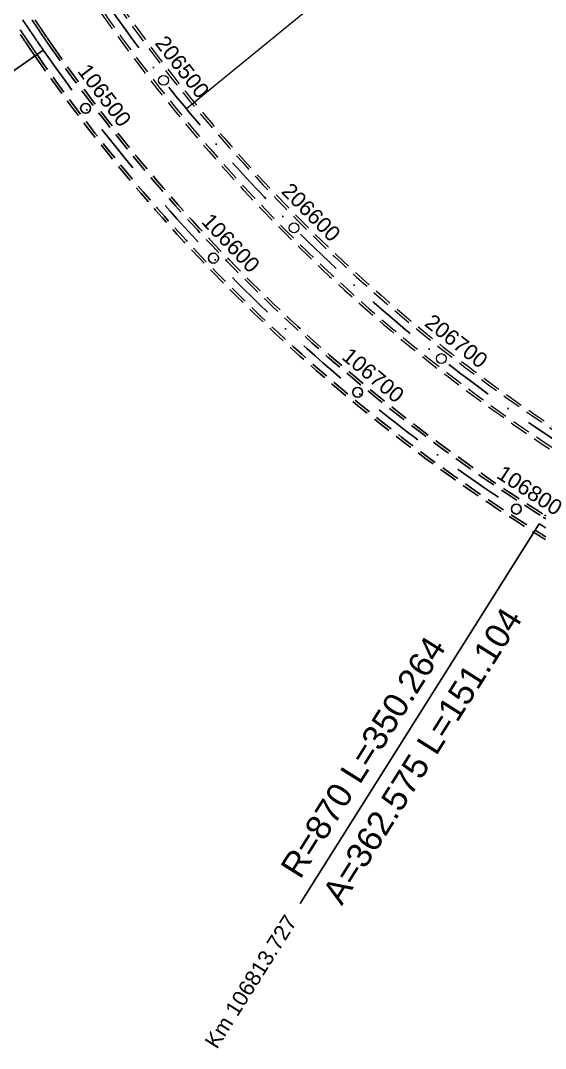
# Model space of a CAD drawing. Extents: x 2610184 to 2620710, y 1263771 to 1270672.
# Drawn here: x 2612913 to 2613180, y 1267580 to 1268102 of the extents above; entities that cross this region are included whole.
import ezdxf

# ---------------------------------------------------------------- set-up
doc = ezdxf.new("R2010")
doc.units = 0
doc.header["$LTSCALE"] = 5
doc.linetypes.add('DASHDOT', pattern=[10, 5, -2.5, 0, -2.5])
doc.linetypes.add('DASHEDX2', pattern=[3.75, 2.5, -1.25])
doc.layers.get('0').update_dxf_attribs({"color": 1, "linetype": 'CONTINUOUS'})
for name, color, linetype in [('Grundriss_16', 7, 'CONTINUOUS'), ('Grundriss_26', 7, 'CONTINUOUS'), ('QP_reel_26', 7, 'CONTINUOUS'), ('TunnelachseOst', 3, 'CONTINUOUS'), ('TunnelacsheWest', 3, 'CONTINUOUS')]:
    doc.layers.add(name, color=color, linetype=linetype)
doc.styles.add('ARIAL', font='arial.ttf')

# ---------------------------------------------------------------- blocks, each defined once
blk = doc.blocks.new('CDWK_PTTYP10')
at = {"color": 0, "lineweight": -2}
blk.add_circle((0, 0), 0.5, dxfattribs=at)

msp = doc.modelspace()

# ---------------------------------------------------------------- linework, layer by layer
at = {"layer": 'Grundriss_16', "color": 30, "linetype": 'Continuous', "lineweight": -3}
for p, q in [((2612924.93, 1268086.62), (2612737.83, 1267956.79)), ((2613176.42, 1267846.22), (2613055.15, 1267653.47))]:
    msp.add_line(p, q, dxfattribs=at)
at = {"layer": 'Grundriss_16', "color": 1, "linetype": 'DASHEDX2', "lineweight": -3, "ltscale": 0.75}
for points in [[(2613179.75, 1267848.71), (2613179.32, 1267848.97), (2613178.9, 1267849.24), (2613178.48, 1267849.5, -0.100992), (2612928.11, 1268088.83), (2612927.83, 1268089.24), (2612927.55, 1268089.65), (2612927.26, 1268090.06), (2612926.98, 1268090.47), (2612926.7, 1268090.88), (2612926.41, 1268091.29), (2612926.13, 1268091.7), (2612925.85, 1268092.11), (2612925.57, 1268092.52), (2612925.29, 1268092.93), (2612925, 1268093.34), (2612924.72, 1268093.75), (2612924.44, 1268094.16), (2612924.16, 1268094.57), (2612923.88, 1268094.99), (2612923.6, 1268095.4), (2612923.32, 1268095.81), (2612923.04, 1268096.22), (2612922.76, 1268096.63), (2612922.48, 1268097.05), (2612922.2, 1268097.46), (2612921.92, 1268097.87), (2612921.64, 1268098.28), (2612921.36, 1268098.7), (2612921.09, 1268099.11), (2612920.81, 1268099.52), (2612920.53, 1268099.94), (2612920.25, 1268100.35), (2612919.97, 1268100.77), (2612919.7, 1268101.18), (2612919.42, 1268101.59), (2612919.14, 1268102.01)], [(2612920.78, 1268101.9), (2612921.05, 1268101.49), (2612921.33, 1268101.08), (2612921.61, 1268100.66), (2612921.89, 1268100.25), (2612922.16, 1268099.84), (2612922.44, 1268099.42), (2612922.72, 1268099.01), (2612923, 1268098.6), (2612923.28, 1268098.19), (2612923.56, 1268097.78), (2612923.84, 1268097.36), (2612924.11, 1268096.95), (2612924.39, 1268096.54), (2612924.67, 1268096.13), (2612924.95, 1268095.72), (2612925.23, 1268095.31), (2612925.52, 1268094.9), (2612925.8, 1268094.49), (2612926.08, 1268094.08), (2612926.36, 1268093.66), (2612926.64, 1268093.25), (2612926.92, 1268092.84), (2612927.2, 1268092.43), (2612927.49, 1268092.02), (2612927.77, 1268091.62), (2612928.05, 1268091.21), (2612928.33, 1268090.8), (2612928.62, 1268090.39), (2612928.9, 1268089.98), (2612929.18, 1268089.57, 0.100992), (2613179.17, 1267850.6), (2613179.59, 1267850.34), (2613180.01, 1267850.07)], [(2612913.26, 1268096.87), (2612913.54, 1268096.45), (2612913.82, 1268096.03), (2612914.1, 1268095.61), (2612914.38, 1268095.2), (2612914.66, 1268094.78), (2612914.94, 1268094.36), (2612915.22, 1268093.95), (2612915.5, 1268093.53), (2612915.78, 1268093.12), (2612916.06, 1268092.7), (2612916.35, 1268092.28), (2612916.63, 1268091.87), (2612916.91, 1268091.45), (2612917.19, 1268091.04), (2612917.48, 1268090.62), (2612917.76, 1268090.21), (2612918.04, 1268089.79), (2612918.33, 1268089.38), (2612918.61, 1268088.96), (2612918.89, 1268088.55), (2612919.18, 1268088.13), (2612919.46, 1268087.72), (2612919.75, 1268087.3), (2612920.03, 1268086.89), (2612920.32, 1268086.48), (2612920.6, 1268086.06), (2612920.89, 1268085.65), (2612921.17, 1268085.24), (2612921.46, 1268084.82), (2612921.75, 1268084.41, 0.100992), (2613174.35, 1267842.94), (2613174.78, 1267842.67), (2613175.2, 1267842.41), (2613175.63, 1267842.14), (2613176.06, 1267841.87), (2613176.48, 1267841.61), (2613176.91, 1267841.34), (2613177.33, 1267841.07), (2613177.76, 1267840.81), (2613178.19, 1267840.54), (2613178.61, 1267840.28), (2613179.04, 1267840.01), (2613179.47, 1267839.75), (2613179.9, 1267839.48)], [(2612913.3, 1268094.47), (2612913.58, 1268094.05), (2612913.86, 1268093.64), (2612914.14, 1268093.22), (2612914.42, 1268092.8), (2612914.71, 1268092.39), (2612914.99, 1268091.97), (2612915.27, 1268091.55), (2612915.55, 1268091.14), (2612915.84, 1268090.72), (2612916.12, 1268090.31), (2612916.4, 1268089.89), (2612916.69, 1268089.47), (2612916.97, 1268089.06), (2612917.25, 1268088.64), (2612917.54, 1268088.23), (2612917.82, 1268087.81), (2612918.11, 1268087.4), (2612918.39, 1268086.98), (2612918.68, 1268086.57), (2612918.96, 1268086.15), (2612919.25, 1268085.74), (2612919.53, 1268085.32), (2612919.82, 1268084.91), (2612920.11, 1268084.5), (2612920.39, 1268084.08), (2612920.68, 1268083.67, 0.100992), (2613173.66, 1267841.84), (2613174.09, 1267841.57), (2613174.51, 1267841.31), (2613174.94, 1267841.04), (2613175.37, 1267840.77), (2613175.79, 1267840.5), (2613176.22, 1267840.24), (2613176.65, 1267839.97), (2613177.07, 1267839.7), (2613177.5, 1267839.44), (2613177.93, 1267839.17), (2613178.36, 1267838.91), (2613178.78, 1267838.64), (2613179.21, 1267838.38), (2613179.64, 1267838.11)]]:
    msp.add_lwpolyline(points, format="xyb", dxfattribs=at)
at = {"layer": 'Grundriss_26', "color": 1, "linetype": 'DASHEDX2', "lineweight": 18, "ltscale": 0.75}
for points in [[(2612961.95, 1268110.23, 0.099947), (2613198.33, 1267884.27)], [(2612963.02, 1268110.97, 0.099947), (2613199.03, 1267885.37)], [(2612954.53, 1268105.06, 0.099947), (2613193.5, 1267876.62)], [(2612955.59, 1268105.8, 0.099947), (2613194.19, 1267877.72)]]:
    msp.add_lwpolyline(points, format="xyb", dxfattribs=at)
at = {"layer": 'QP_reel_26', "color": 1, "linetype": 'Continuous', "lineweight": 18}
msp.add_line((2613400.08, 1268386.37), (2612997.57, 1268056.71), dxfattribs=at)
at = {"layer": 'TunnelachseOst', "linetype": 'DASHDOT', "lineweight": 25}
msp.add_lwpolyline([(2612958.77, 1268108.01, 0.099947), (2613196.26, 1267880.99)], format="xyb", dxfattribs=at)
at = {"layer": 'TunnelacsheWest', "color": 3, "linetype": 'DASHDOT', "lineweight": -3}
msp.add_lwpolyline([(2612914.53, 1268101.94), (2612914.81, 1268101.52), (2612915.09, 1268101.1), (2612915.36, 1268100.69), (2612915.64, 1268100.27), (2612915.92, 1268099.85), (2612916.2, 1268099.44), (2612916.48, 1268099.02), (2612916.76, 1268098.61), (2612917.03, 1268098.19), (2612917.31, 1268097.78), (2612917.59, 1268097.36), (2612917.87, 1268096.95), (2612918.15, 1268096.53), (2612918.43, 1268096.12), (2612918.71, 1268095.7), (2612918.99, 1268095.29), (2612919.27, 1268094.87), (2612919.55, 1268094.46), (2612919.83, 1268094.04), (2612920.12, 1268093.63), (2612920.4, 1268093.22), (2612920.68, 1268092.8), (2612920.96, 1268092.39), (2612921.24, 1268091.98), (2612921.52, 1268091.56), (2612921.81, 1268091.15), (2612922.09, 1268090.74), (2612922.37, 1268090.33), (2612922.66, 1268089.91), (2612922.94, 1268089.5), (2612923.22, 1268089.09), (2612923.51, 1268088.68), (2612923.79, 1268088.27), (2612924.08, 1268087.85), (2612924.36, 1268087.44), (2612924.65, 1268087.03), (2612924.93, 1268086.62, 0.100992), (2613176.42, 1267846.22), (2613176.84, 1267845.95), (2613177.26, 1267845.69), (2613177.69, 1267845.42), (2613178.11, 1267845.16), (2613178.54, 1267844.89), (2613178.96, 1267844.63), (2613179.38, 1267844.36), (2613179.81, 1267844.1)], format="xyb", dxfattribs=at)

# ---------------------------------------------------------------- block references
at = {"layer": 'Grundriss_16', "color": 1, "lineweight": -3, "xscale": 5, "yscale": 5}
for p in [(2612946.39, 1268057.05), (2613011.24, 1267981), (2613084.38, 1267912.89), (2613164.86, 1267853.62)]:
    msp.add_blockref('CDWK_PTTYP10', p, dxfattribs=at)
at = {"layer": 'Grundriss_26', "color": 1, "lineweight": 18, "xscale": 5, "yscale": 5}
for p in [(2612985.92, 1268071.26), (2613052.12, 1267996.39), (2613126.84, 1267930.02)]:
    msp.add_blockref('CDWK_PTTYP10', p, dxfattribs=at)

# ---------------------------------------------------------------- texts
at = {"layer": 'Grundriss_16', "color": 1, "lineweight": -3, "style": 'ARIAL'}
for s, rotation, p in [('106500', 307.1639, (2612941.91, 1268075.88)), ('106600', 313.7496, (2613004.64, 1267999.19)), ('106700', 320.3353, (2613075.74, 1267930.21)), ('106800', 326.921, (2613154.28, 1267869.83))]:
    msp.add_text(s, height=7.812, rotation=rotation, dxfattribs=at).set_placement(p)
at = {"layer": 'Grundriss_16', "color": 30, "lineweight": -3, "style": 'ARIAL'}
for s, height, p in [('A=362.575 L=151.104', 12.5, (2613076.34, 1267651.95)), ('R=870 L=350.264', 12.5, (2613055.18, 1267665.26)), ('Km 106813.727', 7.8125, (2613012.97, 1267579.09))]:
    msp.add_text(s, height=height, rotation=57.8249, dxfattribs=at).set_placement(p)
at = {"layer": 'Grundriss_26', "color": 1, "lineweight": 18, "style": 'ARIAL'}
for s, rotation, p in [('206500', 308.0307, (2612981.17, 1268090.02)), ('206600', 314.9339, (2613045.15, 1268014.44)), ('206700', 321.837, (2613117.74, 1267947.1))]:
    msp.add_text(s, height=7.812, rotation=rotation, dxfattribs=at).set_placement(p)

doc.saveas('drawing.dxf')
